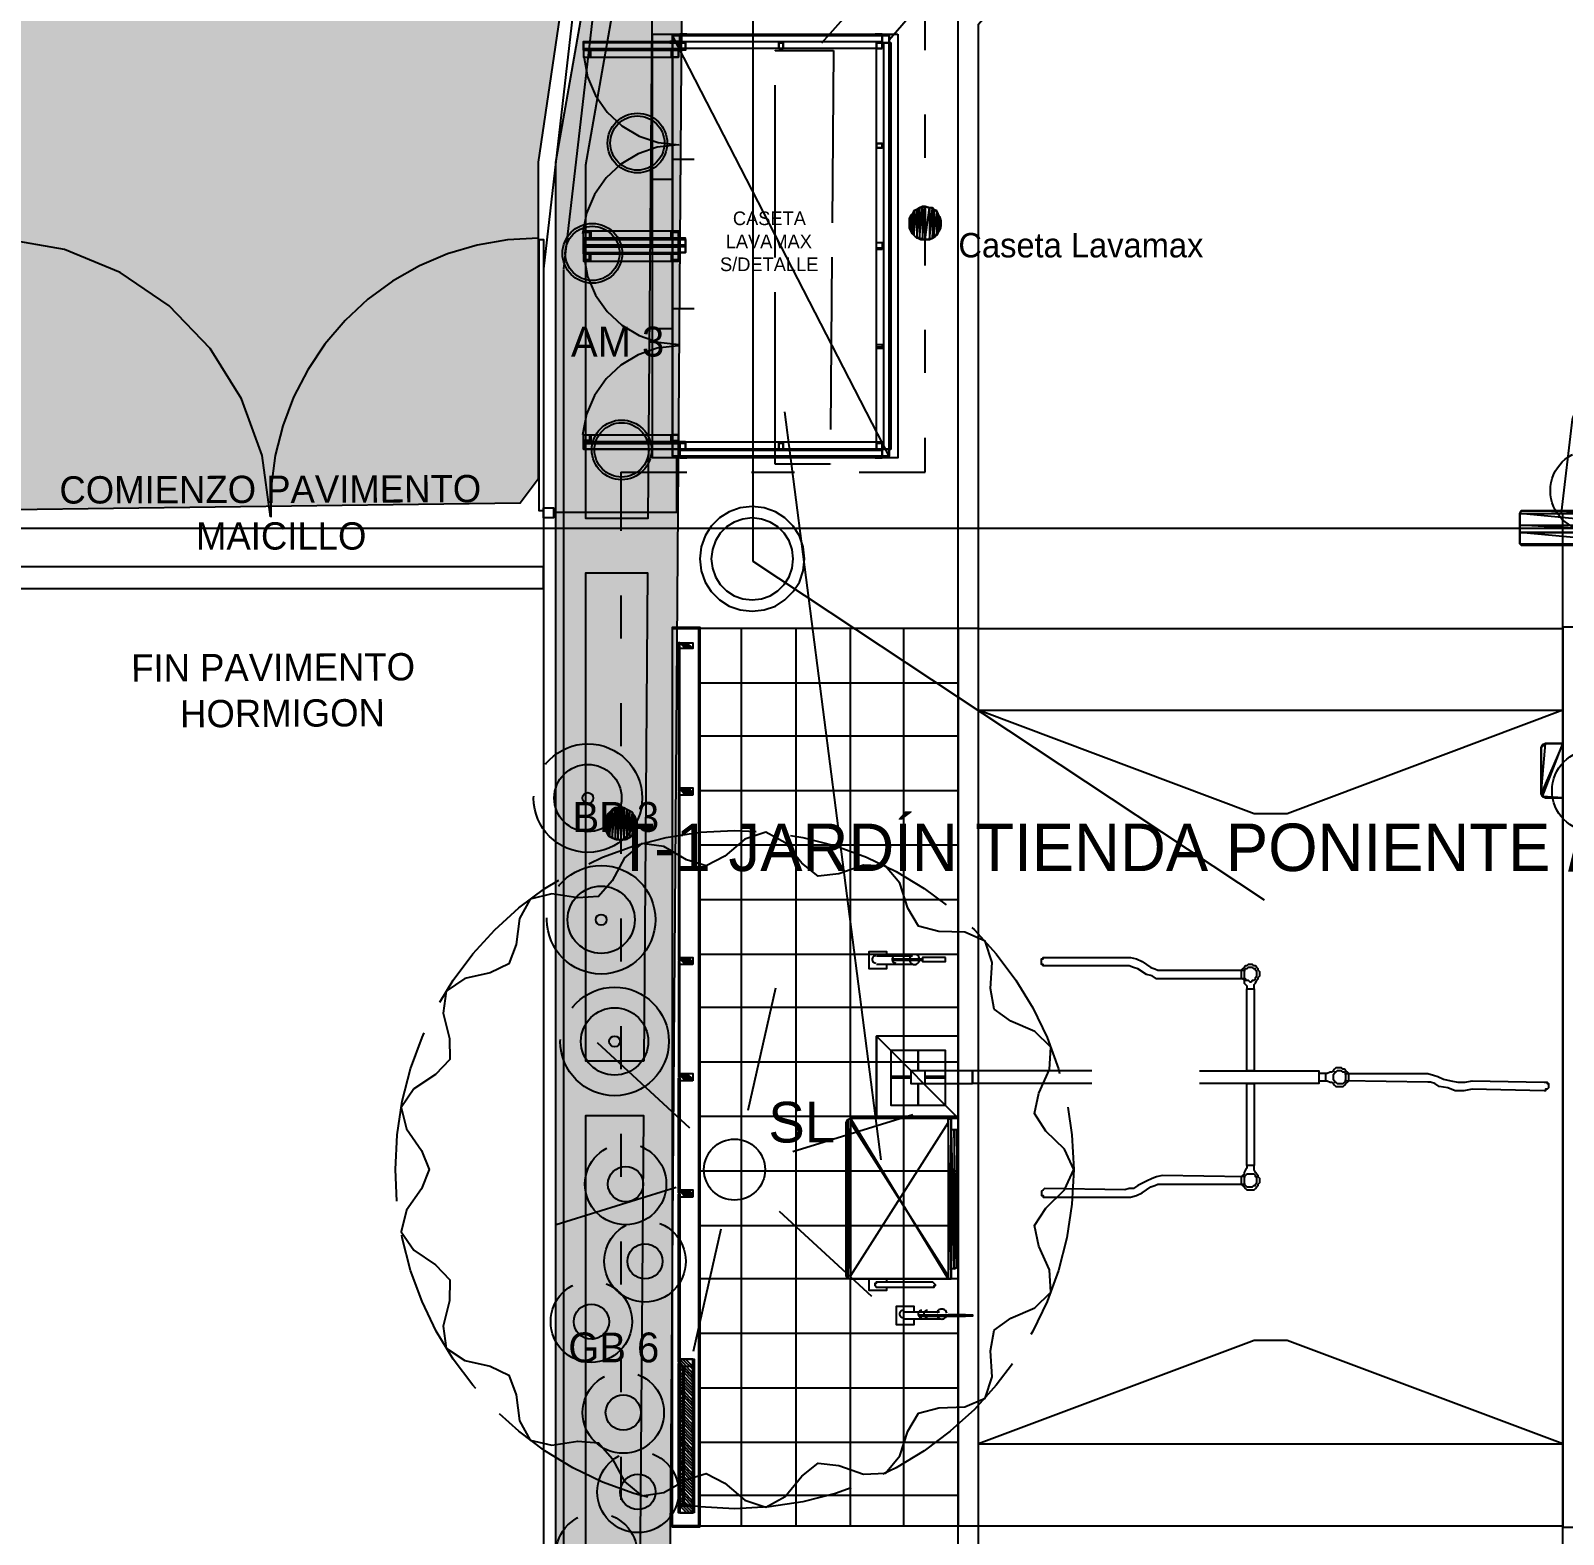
# Model space of a CAD drawing. Header units: metres. Extents: x 1 to 213, y 1 to 147.
# Drawn here: x 55.26 to 66.56, y 90.91 to 102 of the extents above; entities that cross this region are included whole.
import ezdxf
from ezdxf.enums import TextEntityAlignment as Align

# ---------------------------------------------------------------- set-up
doc = ezdxf.new("R2010")
doc.units = ezdxf.units.M
doc.linetypes.add('DASHED', pattern=[1.524, 1.27, -0.254])
for name, color, linetype in [('00-BASE-ARQUITECTURA', 8, 'Continuous'), ('00-BASE-MAICILLO-EXISTENTE', 33, 'Continuous'), ('00-BASE-TEXTO', 8, 'Continuous'), ('PJ-ARBOLES', 94, 'Continuous'), ('PJ-ARBUSTOS', 82, 'Continuous'), ('PJ-COPA-ADULTA', 8, 'DASHED'), ('PJ-CUBRESUELOS', 150, 'Continuous'), ('PJ-ETIQUETAS', 7, 'Continuous'), ('PJ-GRAVILLA', 42, 'Continuous'), ('PJ-HERBACEAS', 212, 'Continuous'), ('PJ-LIMITE-JARDIN', 7, 'Continuous'), ('PJ-MASAS', 92, 'Continuous'), ('PJ-MASAS-RELLENO', 92, 'Continuous'), ('PJ-PROTEGIDO', 30, 'DASHED'), ('PJ-RIEGO-SECTORES', 5, 'Continuous'), ('PJ-ZONAS-TIPOLOGIA', 30, 'Continuous')]:
    doc.layers.add(name, color=color, linetype=linetype)

# ---------------------------------------------------------------- blocks, each defined once
blk = doc.blocks.new('PJ_SL')
for p, q in [((0.1, 0.439), (0.305, 1.341)), ((-0.33, 0.306), (-1.009, 0.934)), ((0.43, 0.133), (1.314, 0.406)), ((-0.43, -0.133), (-1.314, -0.406)), ((0.33, -0.306), (1.009, -0.934)), ((-0.1, -0.439), (-0.305, -1.341))]:
    blk.add_line(p, q)
blk.add_lwpolyline([(2.5, 0), (2.433, 0.15), (2.295, 0.284), (2.212, 0.413), (2.243, 0.564), (2.323, 0.739), (2.331, 0.903), (2.214, 1.019), (2.037, 1.094), (1.913, 1.184), (1.887, 1.336), (1.899, 1.528), (1.848, 1.684), (1.697, 1.75), (1.505, 1.756), (1.356, 1.796), (1.277, 1.928), (1.219, 2.111), (1.114, 2.238), (0.95, 2.245), (0.769, 2.181), (0.616, 2.164), (0.495, 2.259), (0.374, 2.409), (0.231, 2.489), (0.075, 2.436), (-0.071, 2.311), (-0.208, 2.24), (-0.355, 2.285), (-0.521, 2.381), (-0.684, 2.405), (-0.81, 2.299), (-0.901, 2.13), (-1.003, 2.014), (-1.156, 2.003), (-1.346, 2.032), (-1.507, 1.995), (-1.586, 1.851), (-1.61, 1.66), (-1.663, 1.516), (-1.802, 1.45), (-1.989, 1.408), (-2.126, 1.316), (-2.147, 1.153), (-2.101, 0.967), (-2.098, 0.813), (-2.204, 0.701), (-2.364, 0.595), (-2.457, 0.459), (-2.419, 0.3), (-2.308, 0.142), (-2.25, 0), (-2.308, -0.142), (-2.419, -0.3), (-2.457, -0.459), (-2.364, -0.595), (-2.204, -0.701), (-2.098, -0.813), (-2.101, -0.967), (-2.147, -1.153), (-2.126, -1.316), (-1.989, -1.408), (-1.802, -1.45), (-1.663, -1.516), (-1.61, -1.66), (-1.586, -1.851), (-1.507, -1.995), (-1.346, -2.032), (-1.156, -2.003), (-1.003, -2.014), (-0.901, -2.13), (-0.81, -2.299), (-0.684, -2.405), (-0.521, -2.381), (-0.355, -2.285), (-0.208, -2.24), (-0.071, -2.311), (0.075, -2.436), (0.231, -2.489), (0.374, -2.409), (0.495, -2.259), (0.616, -2.164), (0.769, -2.181), (0.95, -2.245), (1.114, -2.238), (1.219, -2.111), (1.277, -1.928), (1.356, -1.796), (1.505, -1.756), (1.697, -1.75), (1.848, -1.684), (1.899, -1.528), (1.887, -1.336), (1.913, -1.184), (2.037, -1.094), (2.214, -1.019), (2.331, -0.903), (2.323, -0.739), (2.243, -0.564), (2.212, -0.413), (2.295, -0.284), (2.433, -0.15), (2.5, 0)], close=True)
blk.add_circle((0, 0), 0.225)
at = {"flags": 1}
for tag, p, height in [('CODIGO', (0.15, 0.15), 0.2), ('ESPECIE', (0.15, -0.1), 0.15), ('ZONA', (0.15, -0.3), 0.15)]:
    blk.add_attdef(tag, p, '', height=height, dxfattribs=at)
blk = doc.blocks.new('PJ_GB')
blk.add_circle((0, 0), 0.13)
at = {"flags": 1}
for tag, p, height in [('CODIGO', (0.15, 0.15), 0.2), ('ESPECIE', (0.15, -0.1), 0.15), ('ZONA', (0.15, -0.3), 0.15)]:
    blk.add_attdef(tag, p, '', height=height, dxfattribs=at)
blk = doc.blocks.new('PJ_BP')
for radius in [0.248, 0.04]:
    blk.add_circle((0, 0), radius)
at = {"flags": 1}
for tag, p, height in [('CODIGO', (0.15, 0.15), 0.2), ('ESPECIE', (0.15, -0.1), 0.15), ('ZONA', (0.15, -0.3), 0.15)]:
    blk.add_attdef(tag, p, '', height=height, dxfattribs=at)
blk = doc.blocks.new('PJ_AM')
blk.add_circle((0, 0), 0.22)
at = {"flags": 1}
for tag, p, height in [('CODIGO', (0.15, 0.15), 0.2), ('ESPECIE', (0.15, -0.1), 0.15), ('ZONA', (0.15, -0.3), 0.15)]:
    blk.add_attdef(tag, p, '', height=height, dxfattribs=at)

msp = doc.modelspace()

# ---------------------------------------------------------------- hatches: boundary and pattern name
at = {"layer": '00-BASE-MAICILLO-EXISTENTE'}
h = msp.add_hatch(dxfattribs=at)
h.set_pattern_fill('AR-SAND', scale=0.02)
h.paths.add_polyline_path([(52.211, 142.478), (53.049, 142.346), (60.193, 142.434), (60.59, 142.302), (66.719, 142.39), (76.156, 142.258), (76.2, 140.273), (75.935, 139.876), (74.216, 138.862), (73.466, 139.7), (73.157, 139.788), (72.628, 139.7), (71.217, 138.862), (70.776, 139.524), (70.247, 139.832), (69.718, 139.7), (68.351, 138.862), (67.91, 139.524), (67.381, 139.832), (66.763, 139.656), (65.484, 138.862), (65.264, 138.95), (64.691, 139.788), (64.161, 139.788), (63.765, 139.568), (62.618, 138.862), (62.265, 138.421), (62.309, 134.893), (62.706, 134.32), (80.301, 134.32), (82.109, 134.188), (82.506, 134.32), (82.77, 134.673), (82.462, 135.511), (82.594, 135.687), (85.152, 135.643), (86.034, 133.438), (86.519, 132.733), (87.577, 130.175), (98.469, 106.627), (96.705, 105.789), (96.308, 105.745), (95.956, 105.436), (93.31, 104.202), (92.913, 104.554), (92.781, 105.04), (91.943, 106.274), (90.708, 107.641), (89.032, 108.92), (87.489, 109.67), (87.709, 109.714), (87.974, 110.067), (87.974, 110.419), (87.621, 110.816), (87.092, 110.816), (86.827, 110.596), (86.739, 110.155), (86.96, 109.758), (86.651, 109.934), (84.578, 110.287), (71.746, 110.199), (69.894, 110.375), (67.292, 110.155), (64.823, 109.405), (63.279, 108.523), (60.81, 106.054), (59.708, 103.981), (59.223, 102.526), (59.002, 101.027), (59.002, 98.69), (58.87, 98.513), (52.123, 98.425), (51.991, 98.778), (51.991, 112.624), (52.123, 122.37), (52.079, 142.213), (52.211, 142.478)])
at = {"layer": 'PJ-GRAVILLA'}
h = msp.add_hatch(dxfattribs=at)
h.set_pattern_fill('GRAVEL', scale=0.03)
h.paths.add_polyline_path([(68.439, 110.155), (75.318, 110.155), (75.362, 107.906), (75.186, 107.818), (65.176, 107.862), (64.735, 107.685), (64.426, 107.774), (63.544, 107.156), (63.059, 106.583), (62.75, 106.848), (62.353, 106.848), (61.736, 106.23), (60.722, 104.951), (60.766, 104.599), (61.075, 104.246), (60.413, 103.364), (59.972, 102.526), (60.06, 102.085), (59.972, 90.576), (60.413, 89.165), (59.575, 89.076), (59.355, 89.253), (59.267, 89.87), (59.134, 90.046), (59.134, 101.027), (59.443, 102.791), (60.016, 104.422), (61.251, 106.407), (63.103, 108.215), (64.999, 109.317), (65.925, 109.582), (66.146, 109.758), (68.439, 110.155)])
at = {"layer": 'PJ-MASAS-RELLENO'}
for points in [[(59.84, 102.064), (59.812, 98.4), (59.354, 98.4), (59.354, 101.008), (59.577, 102.283), (59.808, 102.227), (59.84, 102.064)], [(59.781, 94.4), (59.354, 94.4), (59.354, 98), (59.809, 98), (59.781, 94.4)], [(59.752, 90.577), (59.753, 90.555), (59.757, 90.532), (59.762, 90.51), (59.797, 90.4), (59.354, 90.4), (59.354, 94), (59.778, 94), (59.752, 90.577)]]:
    msp.add_hatch(color=7, dxfattribs=at).paths.add_polyline_path(points)

# ---------------------------------------------------------------- linework, layer by layer
at = {"layer": '00-BASE-ARQUITECTURA'}
for points in [[(69.037, 110.236), (66.745, 109.972), (64.641, 109.22), (62.785, 108.04), (61.237, 106.492), (60.057, 104.636), (59.305, 102.532), (59.041, 100.24)], [(69.037, 110.088), (66.779, 109.828), (64.706, 109.087), (62.878, 107.924), (61.352, 106.399), (60.19, 104.571), (59.449, 102.498), (59.189, 100.24)], [(61.591, 101.928), (65.042, 105.929), (65.042, 107.823), (69.836, 107.823), (81.837, 107.823), (89.775, 107.823), (92.876, 103.992)], [(62.099, 92.064), (62.099, 102.097), (64.682, 105.092), (90.389, 105.092), (92.389, 103.812), (94.051, 100.277)], [(62.248, 92.064), (62.248, 102.044), (64.756, 104.934), (90.336, 104.934), (92.273, 103.706), (93.913, 100.214)], [(60.586, 102.849), (60.586, 98.086), (64.354, 95.589)], [(61.094, 101.907), (61.517, 102.383), (61.486, 102.256)], [(61.094, 101.907), (61.517, 102.383), (61.486, 102.256)], [(61.856, 101.854), (61.856, 102.108)], [(59.337, 101.854), (59.337, 101.917), (59.401, 101.917), (59.401, 101.907), (59.337, 101.907), (59.337, 101.854)], [(59.337, 101.917), (60.036, 101.917)], [(60.036, 101.854), (60.036, 101.917), (59.972, 101.917), (59.972, 101.907), (60.036, 101.907), (60.036, 101.854)], [(59.993, 101.96), (61.591, 101.96)], [(59.993, 98.859), (61.591, 98.859), (59.993, 101.96), (59.993, 98.859)], [(61.591, 98.859), (59.993, 101.96), (61.591, 101.96), (61.591, 98.859)], [(60.046, 101.97), (61.539, 101.97)], [(61.539, 101.96), (60.046, 101.96)], [(60.046, 101.917), (61.539, 101.917)], [(60.046, 101.917), (61.539, 101.917)], [(60.036, 101.907), (59.337, 101.907)], [(59.337, 101.865), (60.036, 101.865)], [(59.337, 101.854), (60.036, 101.854)], [(59.339, 101.808), (59.367, 101.656), (59.425, 101.518), (59.511, 101.397), (59.619, 101.296), (59.746, 101.22), (59.888, 101.172), (60.042, 101.155)], [(60.036, 101.843), (60.036, 101.801), (60.036, 101.854)], [(60.036, 101.843), (60.036, 101.801), (60.036, 101.854)], [(60.046, 101.865), (60.089, 101.865), (60.089, 101.854), (60.046, 101.854)], [(60.046, 101.865), (60.089, 101.865), (60.089, 101.854), (60.046, 101.854)], [(60.089, 98.965), (61.496, 98.965), (61.496, 101.865), (60.089, 101.865)], [(61.549, 101.907), (61.549, 98.912)], [(61.549, 101.907), (61.549, 98.912)], [(61.602, 98.912), (61.602, 101.907)], [(61.602, 101.907), (61.602, 98.912)], [(61.856, 101.06), (61.856, 101.378)], [(69.545, 101.441), (68.857, 101.362), (68.225, 101.136), (67.668, 100.782), (67.204, 100.317), (66.849, 99.76), (66.624, 99.129), (66.544, 98.441)], [(60.035, 101.155), (59.881, 101.137), (59.739, 101.089), (59.612, 101.012), (59.503, 100.911), (59.417, 100.79), (59.358, 100.651), (59.329, 100.499)], [(59.845, 100.901), (59.993, 100.901), (59.993, 101.05), (60.152, 101.05)], [(61.856, 100.7), (61.835, 100.69), (61.814, 100.69), (61.793, 100.679), (61.771, 100.669), (61.761, 100.647), (61.75, 100.626), (61.74, 100.605), (61.74, 100.584), (61.74, 100.563), (61.74, 100.542), (61.75, 100.52), (61.761, 100.499), (61.782, 100.478), (61.803, 100.468), (61.824, 100.457), (61.845, 100.457), (61.867, 100.457), (61.888, 100.457), (61.909, 100.468), (61.93, 100.478), (61.941, 100.499), (61.962, 100.52), (61.972, 100.542), (61.972, 100.563), (61.972, 100.584), (61.972, 100.605), (61.962, 100.626), (61.951, 100.647), (61.941, 100.669), (61.92, 100.679), (61.898, 100.69), (61.877, 100.69), (61.856, 100.7)], [(61.761, 100.647), (61.761, 100.499), (61.771, 100.669), (61.761, 100.647)], [(61.761, 100.499), (61.771, 100.669), (61.771, 100.489), (61.761, 100.499)], [(61.771, 100.669), (61.771, 100.489), (61.793, 100.679), (61.771, 100.669)], [(61.771, 100.489), (61.793, 100.679), (61.793, 100.468), (61.771, 100.489)], [(61.793, 100.679), (61.793, 100.468), (61.814, 100.69), (61.793, 100.679)], [(61.793, 100.468), (61.814, 100.69), (61.814, 100.468), (61.793, 100.468)], [(61.814, 100.69), (61.814, 100.468), (61.835, 100.7), (61.814, 100.69)], [(61.814, 100.468), (61.835, 100.7), (61.835, 100.457), (61.814, 100.468)], [(61.835, 100.7), (61.835, 100.457), (61.856, 100.7), (61.835, 100.7)], [(61.835, 100.457), (61.856, 100.7), (61.856, 100.457), (61.835, 100.457)], [(61.856, 100.7), (61.856, 100.457), (61.888, 100.69), (61.856, 100.7)], [(61.856, 100.457), (61.888, 100.69), (61.888, 100.457), (61.856, 100.457)], [(61.888, 100.69), (61.888, 100.457), (61.909, 100.69), (61.888, 100.69)], [(61.888, 100.457), (61.909, 100.69), (61.909, 100.468), (61.888, 100.457)], [(61.909, 100.69), (61.909, 100.468), (61.92, 100.679), (61.909, 100.69)], [(61.909, 100.468), (61.92, 100.679), (61.92, 100.478), (61.909, 100.468)], [(61.92, 100.679), (61.92, 100.478), (61.941, 100.658), (61.92, 100.679)], [(61.74, 100.616), (61.74, 100.542), (61.75, 100.637), (61.74, 100.616)], [(61.74, 100.542), (61.75, 100.637), (61.75, 100.52), (61.74, 100.542)], [(61.74, 100.584), (61.74, 100.563), (61.74, 100.616), (61.74, 100.584)], [(61.74, 100.563), (61.74, 100.616), (61.74, 100.542), (61.74, 100.563)], [(61.75, 100.637), (61.75, 100.52), (61.761, 100.647), (61.75, 100.637)], [(61.75, 100.52), (61.761, 100.647), (61.761, 100.499), (61.75, 100.52)], [(61.856, 100.266), (61.856, 100.584)], [(61.92, 100.478), (61.941, 100.658), (61.941, 100.489), (61.92, 100.478)], [(61.941, 100.658), (61.941, 100.489), (61.951, 100.637), (61.941, 100.658)], [(61.941, 100.489), (61.951, 100.637), (61.951, 100.51), (61.941, 100.489)], [(61.951, 100.637), (61.951, 100.51), (61.962, 100.626), (61.951, 100.637)], [(61.951, 100.51), (61.962, 100.626), (61.962, 100.531), (61.951, 100.51)], [(61.962, 100.531), (61.962, 100.626), (61.972, 100.595), (61.962, 100.531)], [(61.962, 100.531), (61.972, 100.552), (61.972, 100.595), (61.962, 100.531)], [(61.972, 100.552), (61.972, 100.595), (61.972, 100.573), (61.972, 100.552)], [(57.029, 98.412), (56.968, 98.865), (56.817, 99.282), (56.585, 99.653), (56.283, 99.967), (55.922, 100.214), (55.512, 100.383), (55.062, 100.463)], [(59.005, 100.468), (58.776, 100.454), (58.552, 100.415), (58.335, 100.351), (58.127, 100.262), (57.93, 100.15), (57.747, 100.016), (57.579, 99.86), (57.43, 99.685), (57.304, 99.496), (57.2, 99.295), (57.12, 99.084), (57.065, 98.864), (57.035, 98.639), (57.032, 98.409)], [(59.337, 100.468), (60.036, 100.468)], [(59.337, 100.457), (60.036, 100.457)], [(60.036, 100.478), (60.036, 100.52), (60.036, 100.468)], [(60.036, 100.478), (60.036, 100.52), (60.036, 100.468)], [(60.046, 100.457), (60.089, 100.457), (60.089, 100.468), (60.046, 100.468)], [(60.046, 100.457), (60.089, 100.457), (60.089, 100.468), (60.046, 100.468)], [(59.337, 100.415), (60.036, 100.415)], [(60.036, 100.415), (59.337, 100.415)], [(60.036, 100.404), (59.337, 100.404)], [(59.337, 100.404), (60.036, 100.404)], [(59.337, 100.362), (60.036, 100.362)], [(59.337, 100.351), (60.036, 100.351)], [(59.339, 100.337), (59.367, 100.185), (59.425, 100.047), (59.511, 99.926), (59.619, 99.825), (59.746, 99.749), (59.888, 99.701), (60.042, 99.684)], [(60.036, 100.351), (60.036, 100.298), (60.036, 100.351)], [(60.036, 100.351), (60.036, 100.298), (60.036, 100.351)], [(60.046, 100.362), (60.089, 100.362), (60.046, 100.362)], [(60.046, 100.362), (60.089, 100.362), (60.046, 100.362)], [(59.041, 100.235), (59.041, 91.8)], [(59.189, 100.235), (59.189, 91.8)], [(59.845, 99.801), (59.993, 99.801), (59.993, 99.949), (60.152, 99.949)], [(61.856, 99.473), (61.856, 99.79)], [(60.035, 99.674), (59.881, 99.656), (59.739, 99.607), (59.612, 99.53), (59.503, 99.43), (59.417, 99.308), (59.358, 99.17), (59.329, 99.017)], [(60.819, 99.187), (61.528, 93.673)], [(60.819, 99.187), (61.528, 93.673)], [(60.036, 98.975), (60.036, 99.018), (60.036, 98.965)], [(60.036, 98.975), (60.036, 99.018), (60.036, 98.965)], [(61.856, 98.742), (61.856, 98.996)], [(59.115, 98.446), (60.025, 98.446), (60.025, 98.859)], [(59.337, 98.965), (60.036, 98.965)], [(59.337, 98.954), (60.036, 98.954)], [(60.036, 98.912), (59.337, 98.912)], [(59.337, 98.912), (60.036, 98.912)], [(60.046, 98.965), (60.089, 98.965), (60.046, 98.965)], [(60.046, 98.965), (60.089, 98.965), (60.046, 98.965)], [(61.539, 98.912), (60.046, 98.912)], [(61.539, 98.901), (60.046, 98.901)], [(60.046, 98.859), (61.539, 98.859)], [(61.539, 98.848), (60.046, 98.848)], [(59.612, 98.742), (59.612, 98.309)], [(59.612, 98.742), (60.099, 98.742)], [(60.575, 98.742), (60.893, 98.742)], [(61.369, 98.742), (61.856, 98.742)], [(60.967, 98.102), (60.957, 98.191), (60.928, 98.272), (60.882, 98.344), (60.822, 98.404), (60.751, 98.449), (60.669, 98.478), (60.581, 98.488), (60.492, 98.478), (60.411, 98.449), (60.339, 98.404), (60.279, 98.344), (60.234, 98.272), (60.205, 98.191), (60.194, 98.102), (60.205, 98.014), (60.234, 97.932), (60.279, 97.861), (60.339, 97.801), (60.411, 97.755), (60.492, 97.726), (60.581, 97.716), (60.669, 97.726), (60.751, 97.755), (60.822, 97.801), (60.882, 97.861), (60.928, 97.932), (60.957, 98.014), (60.967, 98.102)], [(66.238, 98.436), (67.137, 98.436), (66.248, 98.457), (66.238, 98.436)], [(66.894, 98.203), (66.248, 98.203), (66.238, 98.213), (66.238, 98.436), (66.248, 98.457), (66.904, 98.457)], [(66.238, 98.351), (67.137, 98.351), (66.238, 98.436), (66.238, 98.351)], [(67.137, 98.351), (66.238, 98.436), (67.137, 98.436), (67.137, 98.351)], [(66.904, 98.457), (66.248, 98.457), (66.904, 98.457)], [(67.137, 98.436), (66.248, 98.457), (67.137, 98.457), (67.137, 98.436)], [(66.555, 89.08), (66.555, 98.436)], [(88.547, 53.647), (88.547, 51.668), (74.387, 51.668), (72.842, 46.725), (52.151, 46.725), (52.151, 98.33), (67.783, 98.33)], [(60.882, 98.102), (60.874, 98.171), (60.852, 98.235), (60.816, 98.291), (60.769, 98.338), (60.713, 98.373), (60.65, 98.396), (60.581, 98.404), (60.512, 98.396), (60.448, 98.373), (60.392, 98.338), (60.345, 98.291), (60.31, 98.235), (60.287, 98.171), (60.279, 98.102), (60.287, 98.033), (60.31, 97.97), (60.345, 97.914), (60.392, 97.867), (60.448, 97.831), (60.512, 97.808), (60.581, 97.801), (60.65, 97.808), (60.713, 97.831), (60.769, 97.867), (60.816, 97.914), (60.852, 97.97), (60.874, 98.033), (60.882, 98.102)], [(66.238, 98.298), (67.222, 98.298), (66.238, 98.351), (66.238, 98.298)], [(67.222, 98.298), (66.238, 98.351), (67.222, 98.351), (67.222, 98.298)], [(66.238, 98.213), (67.137, 98.213), (66.238, 98.298), (66.238, 98.213)], [(67.137, 98.213), (66.238, 98.298), (67.137, 98.298), (67.137, 98.213)], [(66.238, 98.298), (67.137, 98.298), (66.238, 98.298)], [(67.137, 98.298), (66.238, 98.298), (67.137, 98.298)], [(66.248, 98.203), (67.137, 98.203), (66.238, 98.213), (66.248, 98.203)], [(67.137, 98.203), (66.238, 98.213), (67.137, 98.213), (67.137, 98.203)], [(66.248, 98.203), (66.248, 98.203), (67.137, 98.203), (66.248, 98.203), (67.137, 98.203), (66.894, 98.203), (66.248, 98.203)], [(59.612, 97.832), (59.612, 97.515)], [(60.501, 90.974), (60.501, 97.589)], [(60.904, 90.974), (60.904, 97.589)], [(61.306, 90.974), (61.306, 97.589)], [(61.697, 90.974), (61.697, 97.589)], [(62.099, 97.589), (62.047, 97.589)], [(62.099, 97.589), (62.099, 90.974)], [(62.099, 90.974), (62.099, 97.589)], [(62.248, 97.589), (66.555, 97.589)], [(60.089, 97.441), (60.046, 97.483), (60.099, 97.441)], [(60.057, 97.483), (60.11, 97.441), (60.067, 97.483)], [(60.12, 97.441), (60.078, 97.483), (60.131, 97.441)], [(60.089, 97.483), (60.142, 97.441), (60.099, 97.483)], [(62.099, 97.187), (60.194, 97.187)], [(59.612, 97.039), (59.612, 96.721)], [(62.099, 96.795), (60.194, 96.795)], [(66.407, 96.351), (66.555, 96.742), (66.396, 96.372), (66.407, 96.351)], [(66.555, 96.742), (66.396, 96.372), (66.428, 96.742), (66.555, 96.742)], [(66.396, 96.372), (66.428, 96.742), (66.396, 96.71), (66.396, 96.372)], [(66.555, 96.34), (66.428, 96.34), (66.407, 96.351), (66.396, 96.372), (66.396, 96.71), (66.407, 96.732), (66.428, 96.742), (66.555, 96.742), (66.555, 96.34)], [(66.555, 96.34), (66.555, 96.742), (66.428, 96.742), (66.407, 96.732), (66.396, 96.71), (66.396, 96.372), (66.407, 96.351), (66.428, 96.34), (66.555, 96.34)], [(66.555, 96.34), (66.407, 96.351), (66.555, 96.742), (66.555, 96.34)], [(60.046, 96.414), (60.099, 96.361), (60.057, 96.414), (60.11, 96.361)], [(60.046, 96.404), (60.089, 96.361)], [(60.067, 96.414), (60.12, 96.361)], [(60.078, 96.414), (60.131, 96.361)], [(60.089, 96.414), (60.142, 96.361)], [(60.099, 96.414), (60.142, 96.372), (60.11, 96.414)], [(62.099, 96.393), (60.194, 96.393)], [(59.612, 96.266), (59.591, 96.266), (59.57, 96.255), (59.549, 96.245), (59.528, 96.234), (59.517, 96.213), (59.496, 96.202), (59.496, 96.171), (59.485, 96.15), (59.496, 96.128), (59.496, 96.107), (59.507, 96.086), (59.517, 96.065), (59.538, 96.054), (59.559, 96.044), (59.581, 96.033), (59.602, 96.033), (59.623, 96.033), (59.644, 96.033), (59.665, 96.044), (59.686, 96.054), (59.697, 96.065), (59.718, 96.086), (59.729, 96.107), (59.729, 96.128), (59.729, 96.15), (59.729, 96.171), (59.718, 96.202), (59.708, 96.213), (59.697, 96.234), (59.676, 96.245), (59.655, 96.255), (59.634, 96.266), (59.612, 96.266)], [(59.549, 96.255), (59.549, 96.044), (59.57, 96.266), (59.549, 96.255)], [(59.549, 96.044), (59.57, 96.266), (59.57, 96.033), (59.549, 96.044)], [(59.57, 96.266), (59.57, 96.033), (59.591, 96.266), (59.57, 96.266)], [(59.57, 96.033), (59.591, 96.266), (59.591, 96.033), (59.57, 96.033)], [(59.591, 96.266), (59.591, 96.033), (59.612, 96.266), (59.591, 96.266)], [(59.591, 96.033), (59.612, 96.266), (59.612, 96.023), (59.591, 96.033)], [(59.612, 96.266), (59.612, 96.023), (59.634, 96.266), (59.612, 96.266)], [(59.612, 96.023), (59.634, 96.266), (59.634, 96.033), (59.612, 96.023)], [(59.634, 96.266), (59.634, 96.033), (59.655, 96.255), (59.634, 96.266)], [(66.428, 96.34), (66.555, 96.34), (66.407, 96.351)], [(59.485, 96.16), (59.485, 96.139), (59.496, 96.181), (59.485, 96.16)], [(59.485, 96.139), (59.496, 96.181), (59.496, 96.118), (59.485, 96.139)], [(59.496, 96.181), (59.496, 96.118), (59.507, 96.202), (59.496, 96.181)], [(59.496, 96.118), (59.507, 96.202), (59.507, 96.097), (59.496, 96.118)], [(59.507, 96.202), (59.507, 96.097), (59.517, 96.224), (59.507, 96.202)], [(59.507, 96.097), (59.517, 96.224), (59.517, 96.075), (59.507, 96.097)], [(59.517, 96.224), (59.517, 96.075), (59.528, 96.234), (59.517, 96.224)], [(59.517, 96.075), (59.528, 96.234), (59.528, 96.054), (59.517, 96.075)], [(59.528, 96.234), (59.528, 96.054), (59.549, 96.255), (59.528, 96.234)], [(59.528, 96.054), (59.549, 96.255), (59.549, 96.044), (59.528, 96.054)], [(59.612, 96.245), (59.612, 95.927)], [(59.634, 96.033), (59.655, 96.255), (59.655, 96.033), (59.634, 96.033)], [(59.655, 96.255), (59.655, 96.033), (59.676, 96.245), (59.655, 96.255)], [(59.655, 96.033), (59.676, 96.245), (59.676, 96.054), (59.655, 96.033)], [(59.676, 96.245), (59.676, 96.054), (59.697, 96.234), (59.676, 96.245)], [(59.676, 96.054), (59.697, 96.234), (59.697, 96.065), (59.676, 96.054)], [(59.697, 96.234), (59.697, 96.065), (59.708, 96.213), (59.697, 96.234)], [(59.697, 96.065), (59.708, 96.213), (59.708, 96.086), (59.697, 96.065)], [(59.708, 96.213), (59.708, 96.086), (59.718, 96.192), (59.708, 96.213)], [(59.708, 96.086), (59.718, 96.192), (59.718, 96.107), (59.708, 96.086)], [(59.718, 96.107), (59.718, 96.192), (59.729, 96.171), (59.718, 96.107)], [(59.718, 96.107), (59.729, 96.128), (59.729, 96.171), (59.718, 96.107)], [(59.729, 96.128), (59.729, 96.171), (59.729, 96.15), (59.729, 96.128)], [(62.099, 95.991), (60.194, 95.991)], [(62.099, 95.589), (60.194, 95.589)], [(59.612, 95.451), (59.612, 95.134)], [(60.046, 95.165), (60.099, 95.112)], [(60.046, 95.155), (60.089, 95.112)], [(60.057, 95.165), (60.11, 95.112)], [(60.067, 95.165), (60.12, 95.112), (60.078, 95.165)], [(60.131, 95.112), (60.089, 95.165), (60.142, 95.112)], [(60.099, 95.165), (60.142, 95.123), (60.11, 95.165)], [(62.099, 95.186), (60.194, 95.186)], [(61.57, 95.112), (61.57, 95.081), (61.443, 95.081), (61.443, 95.208), (61.57, 95.208), (61.57, 95.176)], [(61.491, 95.176), (61.485, 95.175), (61.479, 95.173), (61.474, 95.17), (61.47, 95.166), (61.467, 95.161), (61.465, 95.155), (61.464, 95.149), (61.465, 95.143), (61.467, 95.138), (61.47, 95.133), (61.474, 95.129), (61.479, 95.126), (61.485, 95.124), (61.491, 95.123)], [(61.496, 95.176), (61.761, 95.176)], [(61.639, 95.176), (61.633, 95.175), (61.627, 95.173), (61.623, 95.17), (61.618, 95.166), (61.615, 95.161), (61.613, 95.155), (61.613, 95.149), (61.613, 95.143), (61.615, 95.138), (61.618, 95.133), (61.623, 95.129), (61.627, 95.126), (61.633, 95.124), (61.639, 95.123)], [(61.613, 95.155), (61.835, 95.155)], [(61.613, 95.144), (61.835, 95.144)], [(61.813, 95.155), (61.811, 95.162), (61.808, 95.169), (61.804, 95.175), (61.798, 95.18), (61.792, 95.183), (61.784, 95.186), (61.777, 95.186), (61.769, 95.186), (61.762, 95.183), (61.755, 95.18), (61.75, 95.175), (61.745, 95.169), (61.742, 95.162), (61.74, 95.155)], [(61.74, 95.144), (61.742, 95.137), (61.745, 95.13), (61.75, 95.124), (61.755, 95.119), (61.762, 95.115), (61.769, 95.113), (61.777, 95.112), (61.784, 95.113), (61.792, 95.115), (61.798, 95.119), (61.804, 95.124), (61.808, 95.13), (61.811, 95.137), (61.813, 95.144)], [(64.216, 95.007), (63.602, 95.007), (63.56, 95.007), (63.528, 95.028), (63.486, 95.038), (63.422, 95.081), (63.391, 95.091), (63.359, 95.102), (63.327, 95.102), (62.734, 95.102), (62.724, 95.102), (62.724, 95.112), (62.713, 95.112), (62.713, 95.123), (62.713, 95.134), (62.713, 95.144), (62.713, 95.155), (62.724, 95.155), (62.724, 95.165), (62.734, 95.165), (63.327, 95.165), (63.369, 95.165), (63.412, 95.155), (63.454, 95.134), (63.518, 95.091), (63.549, 95.081), (63.571, 95.07), (63.602, 95.07), (64.216, 95.07)], [(61.761, 95.112), (61.496, 95.112)], [(64.28, 94.932), (64.28, 94.932), (64.28, 94.954), (64.28, 94.964), (64.29, 94.975), (64.301, 94.996), (64.311, 95.007), (64.311, 95.017), (64.322, 95.028), (64.322, 95.038), (64.322, 95.059), (64.311, 95.07), (64.311, 95.081), (64.301, 95.091), (64.29, 95.102), (64.28, 95.102), (64.269, 95.112), (64.248, 95.112), (64.237, 95.112), (64.227, 95.102), (64.216, 95.102), (64.206, 95.091), (64.195, 95.081), (64.184, 95.07), (64.184, 95.059), (64.184, 95.038), (64.184, 95.028), (64.184, 95.017), (64.195, 95.007), (64.206, 94.996), (64.206, 94.975), (64.216, 94.964), (64.227, 94.954), (64.227, 94.932)], [(64.248, 95.091), (64.237, 95.091), (64.227, 95.081), (64.216, 95.081), (64.206, 95.07), (64.206, 95.059), (64.206, 95.049), (64.206, 95.038), (64.206, 95.028), (64.206, 95.017), (64.216, 95.007), (64.216, 94.996), (64.227, 94.996), (64.237, 94.996), (64.248, 94.985), (64.258, 94.985), (64.269, 94.996), (64.28, 94.996), (64.29, 95.007), (64.29, 95.017), (64.301, 95.028), (64.301, 95.038), (64.301, 95.049), (64.301, 95.059), (64.29, 95.07), (64.29, 95.081), (64.28, 95.081), (64.269, 95.091), (64.258, 95.091), (64.248, 95.091)], [(62.099, 94.795), (60.194, 94.795)], [(59.612, 94.657), (59.612, 94.34)], [(62.099, 94.583), (61.496, 94.583), (62.099, 93.98), (62.099, 94.583)], [(61.496, 94.583), (62.099, 93.98), (61.496, 93.98), (61.496, 94.583)], [(61.803, 94.329), (61.803, 94.477), (61.803, 94.329)], [(62.099, 94.393), (60.194, 94.393)], [(64.798, 94.255), (64.809, 94.255), (64.819, 94.255), (64.841, 94.245), (64.851, 94.245), (64.862, 94.234), (64.872, 94.223), (64.883, 94.213), (64.893, 94.213), (64.915, 94.213), (64.925, 94.213), (64.936, 94.213), (64.946, 94.223), (64.957, 94.234), (64.968, 94.245), (64.978, 94.255), (64.978, 94.266), (64.978, 94.276), (64.978, 94.297), (64.978, 94.308), (64.968, 94.319), (64.957, 94.329), (64.946, 94.34), (64.936, 94.34), (64.925, 94.35), (64.915, 94.35), (64.893, 94.35), (64.883, 94.35), (64.872, 94.34), (64.862, 94.329), (64.851, 94.319), (64.841, 94.319), (64.819, 94.308), (64.809, 94.308), (64.798, 94.308)], [(60.046, 94.308), (60.099, 94.255)], [(60.046, 94.297), (60.089, 94.255)], [(60.057, 94.308), (60.11, 94.255)], [(60.067, 94.308), (60.12, 94.255), (60.078, 94.308)], [(60.131, 94.255), (60.089, 94.308), (60.142, 94.255)], [(60.099, 94.308), (60.142, 94.266)], [(63.084, 94.329), (62.205, 94.329), (62.205, 94.234), (62.205, 94.329), (61.75, 94.329), (61.75, 94.234), (62.205, 94.234)], [(61.803, 94.234), (61.803, 94.075), (61.803, 94.234)], [(63.084, 94.234), (62.205, 94.234)], [(63.877, 94.329), (64.756, 94.329), (64.756, 94.234), (63.877, 94.234)], [(64.227, 93.631), (64.227, 93.62), (64.227, 93.61), (64.216, 93.599), (64.206, 93.578), (64.206, 93.567), (64.195, 93.557), (64.184, 93.546), (64.184, 93.535), (64.184, 93.525), (64.184, 93.504), (64.184, 93.493), (64.195, 93.483), (64.206, 93.472), (64.216, 93.461), (64.227, 93.451), (64.237, 93.451), (64.248, 93.451), (64.269, 93.451), (64.28, 93.451), (64.29, 93.461), (64.301, 93.472), (64.311, 93.483), (64.311, 93.493), (64.322, 93.504), (64.322, 93.525), (64.322, 93.535), (64.311, 93.546), (64.311, 93.557), (64.301, 93.567), (64.29, 93.578), (64.28, 93.599), (64.28, 93.61), (64.28, 93.62), (64.28, 93.631), (64.227, 93.631), (64.227, 94.234), (64.28, 94.234), (64.28, 93.631)], [(64.915, 94.329), (64.904, 94.329), (64.893, 94.329), (64.883, 94.319), (64.872, 94.319), (64.872, 94.308), (64.862, 94.297), (64.862, 94.287), (64.862, 94.276), (64.862, 94.266), (64.872, 94.255), (64.872, 94.245), (64.883, 94.245), (64.893, 94.234), (64.904, 94.234), (64.915, 94.234), (64.925, 94.234), (64.936, 94.234), (64.946, 94.245), (64.957, 94.255), (64.957, 94.266), (64.957, 94.276), (64.957, 94.287), (64.957, 94.297), (64.957, 94.308), (64.946, 94.319), (64.936, 94.319), (64.925, 94.329), (64.915, 94.329)], [(64.946, 94.308), (65.56, 94.308), (65.603, 94.297), (65.634, 94.287), (65.677, 94.266), (65.73, 94.255), (65.782, 94.245), (65.835, 94.245), (65.888, 94.255), (66.417, 94.245), (66.428, 94.245), (66.439, 94.245), (66.439, 94.234), (66.449, 94.234), (66.449, 94.223), (66.449, 94.213), (66.449, 94.202), (66.439, 94.192), (66.428, 94.192), (66.428, 94.181), (66.417, 94.181), (65.888, 94.192), (65.825, 94.181), (65.761, 94.181), (65.708, 94.202), (65.645, 94.213), (65.613, 94.234), (65.581, 94.245), (65.56, 94.245), (64.946, 94.255)], [(62.099, 93.991), (60.194, 93.991)], [(62.025, 92.795), (61.306, 92.795), (61.285, 92.795), (61.274, 92.816), (61.274, 93.948), (61.285, 93.969), (61.306, 93.98), (62.025, 93.98), (62.047, 93.969), (62.047, 93.948), (62.047, 93.895), (62.068, 93.895), (62.089, 93.895), (62.099, 93.874), (62.099, 92.9), (62.089, 92.879), (62.068, 92.869), (62.047, 92.869), (62.047, 92.816), (62.047, 92.795), (62.025, 92.795)], [(61.285, 93.969), (61.285, 92.795), (61.274, 93.948)], [(61.274, 92.816), (61.274, 93.948)], [(61.306, 93.98), (61.306, 92.795), (61.285, 92.795), (61.306, 93.98)], [(61.285, 93.969), (61.306, 93.98), (61.285, 92.795), (61.285, 93.969)], [(62.025, 93.98), (62.025, 92.795), (61.306, 93.98), (62.025, 93.98)], [(62.025, 92.795), (61.306, 93.98), (61.306, 92.795), (62.025, 92.795)], [(61.306, 93.98), (62.025, 93.98)], [(62.025, 93.948), (61.306, 92.816)], [(62.025, 92.816), (61.306, 93.948)], [(62.099, 93.98), (61.496, 93.98)], [(62.047, 93.969), (62.047, 92.795), (62.025, 93.98), (62.047, 93.969)], [(62.047, 92.795), (62.025, 93.98), (62.025, 92.795), (62.047, 92.795)], [(62.047, 92.795), (62.047, 93.969)], [(62.047, 92.869), (62.047, 93.948)], [(62.047, 92.869), (62.047, 92.795), (62.047, 93.948)], [(62.047, 93.948), (62.047, 93.895)], [(62.068, 93.895), (62.068, 92.869), (62.047, 93.895), (62.068, 93.895)], [(62.047, 92.869), (62.047, 93.895), (62.068, 92.869), (62.047, 92.869)], [(62.047, 92.869), (62.047, 93.895)], [(62.089, 93.895), (62.089, 92.879), (62.068, 93.895), (62.089, 93.895)], [(62.089, 92.879), (62.068, 93.895), (62.068, 92.869), (62.089, 92.879)], [(62.099, 92.9), (62.089, 93.895), (62.089, 92.879)], [(59.612, 93.864), (59.612, 93.546)], [(62.099, 93.874), (62.099, 92.9)], [(62.099, 93.588), (60.194, 93.588)], [(64.216, 93.546), (63.602, 93.557), (63.56, 93.546), (63.528, 93.535), (63.486, 93.514), (63.422, 93.483), (63.391, 93.461), (63.359, 93.461), (63.327, 93.451), (62.734, 93.461), (62.724, 93.451), (62.713, 93.44), (62.713, 93.43), (62.713, 93.419), (62.713, 93.408), (62.724, 93.408), (62.724, 93.398), (62.734, 93.398), (63.327, 93.398), (63.369, 93.398), (63.412, 93.408), (63.454, 93.43), (63.518, 93.472), (63.549, 93.483), (63.571, 93.493), (63.602, 93.493), (64.216, 93.493)], [(64.248, 93.567), (64.237, 93.567), (64.227, 93.567), (64.216, 93.557), (64.206, 93.546), (64.206, 93.535), (64.206, 93.525), (64.206, 93.514), (64.206, 93.504), (64.206, 93.493), (64.216, 93.483), (64.227, 93.472), (64.237, 93.472), (64.248, 93.472), (64.258, 93.472), (64.269, 93.472), (64.28, 93.483), (64.29, 93.483), (64.29, 93.493), (64.301, 93.504), (64.301, 93.514), (64.301, 93.525), (64.301, 93.535), (64.301, 93.546), (64.29, 93.546), (64.29, 93.557), (64.28, 93.567), (64.269, 93.567), (64.258, 93.567), (64.248, 93.567)], [(60.046, 93.44), (60.089, 93.398), (60.046, 93.451), (60.099, 93.398)], [(60.057, 93.451), (60.11, 93.398)], [(60.067, 93.451), (60.12, 93.398)], [(60.078, 93.451), (60.131, 93.398)], [(60.089, 93.451), (60.142, 93.398)], [(60.099, 93.451), (60.142, 93.408), (60.11, 93.451), (60.142, 93.419)], [(62.099, 93.186), (60.194, 93.186)], [(59.612, 93.07), (59.612, 92.752)], [(62.068, 92.869), (62.047, 92.869), (62.047, 92.816)], [(62.099, 92.795), (60.194, 92.795)], [(62.025, 92.795), (61.306, 92.795)], [(61.57, 92.731), (61.57, 92.71), (61.443, 92.71), (61.443, 92.795), (61.57, 92.795), (61.57, 92.773)], [(61.507, 92.731), (61.496, 92.731), (61.486, 92.742), (61.486, 92.752), (61.486, 92.763), (61.496, 92.763), (61.496, 92.773), (61.507, 92.773), (61.909, 92.773), (61.92, 92.763), (61.93, 92.752), (61.93, 92.742), (61.92, 92.742), (61.92, 92.731), (61.909, 92.731), (61.507, 92.731)], [(61.771, 92.498), (61.771, 92.456), (61.644, 92.456), (61.644, 92.594), (61.771, 92.594), (61.771, 92.551)], [(61.692, 92.562), (61.686, 92.561), (61.68, 92.559), (61.675, 92.556), (61.671, 92.552), (61.668, 92.547), (61.666, 92.541), (61.666, 92.535), (61.666, 92.529), (61.668, 92.524), (61.671, 92.519), (61.675, 92.515), (61.68, 92.512), (61.686, 92.51), (61.692, 92.509)], [(61.697, 92.551), (61.962, 92.551)], [(61.83, 92.562), (61.824, 92.561), (61.818, 92.559), (61.813, 92.556), (61.809, 92.552), (61.806, 92.547), (61.804, 92.541), (61.803, 92.535), (61.804, 92.529), (61.806, 92.524), (61.809, 92.519), (61.813, 92.515), (61.818, 92.512), (61.824, 92.51), (61.83, 92.509)], [(61.814, 92.53), (62.025, 92.53)], [(61.872, 92.562), (61.866, 92.561), (61.86, 92.559), (61.855, 92.556), (61.851, 92.552), (61.848, 92.547), (61.846, 92.541), (61.845, 92.535), (61.846, 92.529), (61.848, 92.524), (61.851, 92.519), (61.855, 92.515), (61.86, 92.512), (61.866, 92.51), (61.872, 92.509)], [(62.014, 92.541), (62.013, 92.548), (62.009, 92.555), (62.005, 92.561), (61.999, 92.566), (61.993, 92.569), (61.985, 92.572), (61.978, 92.572), (61.97, 92.572), (61.963, 92.569), (61.956, 92.566), (61.951, 92.561), (61.946, 92.555), (61.943, 92.548), (61.941, 92.541)], [(61.941, 92.53), (61.943, 92.523), (61.946, 92.516), (61.951, 92.51), (61.956, 92.505), (61.963, 92.501), (61.97, 92.499), (61.978, 92.498), (61.985, 92.499), (61.993, 92.501), (61.999, 92.505), (62.005, 92.51), (62.009, 92.516), (62.013, 92.523), (62.014, 92.53)], [(62.152, 92.53), (62.205, 92.53), (62.205, 92.519), (62.152, 92.519)], [(61.962, 92.498), (61.697, 92.498)], [(61.814, 92.519), (62.025, 92.519)], [(62.099, 92.392), (60.194, 92.392)], [(59.612, 92.276), (59.612, 91.959)], [(60.046, 92.202), (60.142, 92.096)], [(60.067, 92.202), (60.142, 92.128)], [(60.089, 92.202), (60.142, 92.149)], [(62.099, 89.08), (62.099, 92.223)], [(62.248, 89.08), (62.248, 92.223)], [(60.046, 92.181), (60.142, 92.075)], [(60.046, 92.16), (60.142, 92.054)], [(60.046, 92.138), (60.142, 92.033)], [(60.046, 92.107), (60.142, 92.011)], [(60.046, 92.086), (60.142, 91.99)], [(60.046, 92.064), (60.142, 91.969)], [(60.046, 92.043), (60.142, 91.948)], [(60.046, 92.022), (60.142, 91.927)], [(60.046, 92.001), (60.142, 91.895)], [(60.046, 91.98), (60.142, 91.874)], [(62.099, 91.99), (60.194, 91.99)], [(60.046, 91.959), (60.142, 91.853)], [(60.046, 91.927), (60.142, 91.832)], [(60.046, 91.906), (60.142, 91.81)], [(60.046, 91.884), (60.142, 91.789)], [(60.046, 91.863), (60.142, 91.768)], [(59.041, 91.8), (59.041, 90.159)], [(59.189, 91.8), (59.189, 90.159)], [(60.046, 91.842), (60.142, 91.747)], [(60.046, 91.821), (60.142, 91.715)], [(60.046, 91.8), (60.142, 91.694)], [(60.046, 91.779), (60.142, 91.673)], [(60.046, 91.757), (60.142, 91.652)], [(60.046, 91.726), (60.142, 91.63)], [(60.046, 91.705), (60.142, 91.609)], [(60.046, 91.683), (60.142, 91.588)], [(60.046, 91.662), (60.142, 91.567)], [(60.046, 91.641), (60.142, 91.535)], [(60.046, 91.62), (60.142, 91.514)], [(60.046, 91.599), (60.142, 91.493)], [(60.046, 91.578), (60.142, 91.472)], [(60.046, 91.546), (60.142, 91.451)], [(60.046, 91.525), (60.142, 91.429)], [(62.099, 91.588), (60.194, 91.588)], [(59.612, 91.482), (59.612, 91.165)], [(60.046, 91.503), (60.142, 91.408)], [(60.046, 91.482), (60.142, 91.387)], [(60.046, 91.461), (60.142, 91.355)], [(60.046, 91.44), (60.142, 91.334)], [(60.046, 91.419), (60.142, 91.313)], [(60.046, 91.398), (60.142, 91.292)], [(60.046, 91.366), (60.142, 91.271)], [(60.046, 91.345), (60.142, 91.249)], [(60.046, 91.324), (60.142, 91.228)], [(60.046, 91.302), (60.142, 91.207)], [(60.046, 91.281), (60.142, 91.186)], [(60.046, 91.26), (60.142, 91.154)], [(60.046, 91.239), (60.142, 91.133)], [(60.046, 91.218), (60.142, 91.112)], [(60.046, 91.186), (60.142, 91.091)], [(62.099, 91.197), (60.194, 91.197)], [(60.046, 91.165), (60.142, 91.07)], [(60.046, 91.144), (60.12, 91.07)], [(60.046, 91.122), (60.099, 91.07)], [(62.248, 90.974), (66.555, 90.974)]]:
    msp.add_lwpolyline(points, dxfattribs=at)
for points in [[(61.655, 101.97), (61.655, 98.848), (59.845, 98.848), (59.845, 101.97)], [(59.993, 101.96), (59.993, 98.859), (61.591, 98.859), (61.591, 101.96)], [(61.591, 101.96), (61.591, 98.859), (59.993, 98.859), (59.993, 101.96)], [(60.046, 101.907), (60.046, 101.97), (60.099, 101.97), (60.046, 101.97)], [(61.539, 101.907), (61.539, 101.97), (61.486, 101.97), (61.539, 101.97)], [(60.036, 101.854), (59.337, 101.854), (59.337, 101.801), (60.036, 101.801)], [(59.39, 101.801), (59.39, 101.854), (59.337, 101.854), (59.337, 101.801)], [(59.38, 101.801), (59.38, 101.854), (59.337, 101.854), (59.337, 101.801)], [(60.036, 101.801), (60.036, 101.854), (59.983, 101.854), (59.983, 101.801)], [(60.036, 101.801), (59.993, 101.801), (59.993, 101.854), (60.036, 101.854)], [(60.089, 101.865), (60.089, 101.907), (60.046, 101.907), (60.046, 101.865)], [(60.089, 101.865), (60.046, 101.865), (60.046, 101.907), (60.089, 101.907)], [(60.808, 101.907), (60.808, 101.865), (60.777, 101.865), (60.777, 101.907)], [(60.808, 101.907), (60.777, 101.907), (60.777, 101.865), (60.808, 101.865)], [(61.539, 101.865), (61.539, 101.907), (61.496, 101.907), (61.496, 101.865)], [(61.539, 101.865), (61.496, 101.865), (61.496, 101.907), (61.539, 101.907)], [(61.539, 101.907), (61.602, 101.907), (61.602, 101.854), (61.602, 101.907)], [(61.496, 101.166), (61.539, 101.166), (61.539, 101.134), (61.496, 101.134)], [(61.496, 101.166), (61.496, 101.134), (61.539, 101.134), (61.539, 101.166)], [(59.041, 98.457), (59.009, 98.457), (59.009, 100.457), (59.041, 100.457)], [(60.036, 100.468), (59.337, 100.468), (59.337, 100.52), (60.036, 100.52)], [(59.39, 100.52), (59.39, 100.468), (59.337, 100.468), (59.337, 100.52)], [(59.38, 100.51), (59.38, 100.468), (59.337, 100.468), (59.337, 100.51)], [(59.337, 100.468), (59.337, 100.404), (59.401, 100.404), (59.337, 100.404)], [(60.036, 100.468), (60.036, 100.404), (59.972, 100.404), (60.036, 100.404)], [(60.036, 100.52), (60.036, 100.468), (59.983, 100.468), (59.983, 100.52)], [(60.036, 100.51), (60.036, 100.468), (59.993, 100.468), (59.993, 100.51)], [(60.089, 100.415), (60.089, 100.457), (60.046, 100.457), (60.046, 100.415)], [(60.089, 100.415), (60.046, 100.415), (60.046, 100.457), (60.089, 100.457)], [(59.337, 100.351), (59.337, 100.415), (59.401, 100.415), (59.337, 100.415)], [(60.036, 100.351), (59.337, 100.351), (59.337, 100.298), (60.036, 100.298)], [(59.39, 100.298), (59.39, 100.351), (59.337, 100.351), (59.337, 100.298)], [(59.38, 100.309), (59.38, 100.351), (59.337, 100.351), (59.337, 100.309)], [(60.036, 100.351), (60.036, 100.415), (59.972, 100.415), (60.036, 100.415)], [(60.036, 100.298), (60.036, 100.351), (59.983, 100.351), (59.983, 100.298)], [(60.036, 100.309), (60.036, 100.351), (59.993, 100.351), (59.993, 100.309)], [(60.089, 100.362), (60.046, 100.362), (60.046, 100.415), (60.089, 100.415)], [(60.089, 100.362), (60.089, 100.404), (60.046, 100.404), (60.046, 100.362)], [(61.539, 100.383), (61.496, 100.383), (61.496, 100.436), (61.539, 100.436)], [(61.539, 100.393), (61.496, 100.393), (61.496, 100.436), (61.539, 100.436)], [(61.496, 99.653), (61.496, 99.684), (61.539, 99.684), (61.539, 99.653)], [(61.496, 99.663), (61.496, 99.684), (61.539, 99.684), (61.539, 99.663)], [(60.036, 98.965), (59.337, 98.965), (59.337, 99.018), (60.036, 99.018)], [(59.39, 99.018), (59.39, 98.965), (59.337, 98.965), (59.337, 99.018)], [(59.38, 99.018), (59.38, 98.975), (59.337, 98.975), (59.337, 99.018)], [(60.036, 99.018), (60.036, 98.965), (59.983, 98.965), (59.983, 99.018)], [(60.036, 99.018), (59.993, 99.018), (59.993, 98.975), (60.036, 98.975)], [(61.539, 98.912), (61.602, 98.912), (61.602, 98.975), (61.602, 98.912)], [(59.337, 98.965), (59.337, 98.912), (59.401, 98.912), (59.337, 98.912)], [(60.036, 98.965), (60.036, 98.912), (59.972, 98.912), (60.036, 98.912)], [(60.089, 98.912), (60.046, 98.912), (60.046, 98.965), (60.089, 98.965)], [(60.089, 98.912), (60.089, 98.954), (60.046, 98.954), (60.046, 98.912)], [(60.046, 98.912), (60.046, 98.848), (60.099, 98.848), (60.046, 98.848)], [(60.808, 98.912), (60.777, 98.912), (60.777, 98.965), (60.808, 98.965)], [(60.808, 98.912), (60.808, 98.954), (60.777, 98.954), (60.777, 98.912)], [(61.539, 98.912), (61.539, 98.848), (61.486, 98.848), (61.539, 98.848)], [(61.539, 98.912), (61.496, 98.912), (61.496, 98.965), (61.539, 98.965)], [(61.539, 98.912), (61.539, 98.954), (61.496, 98.954), (61.496, 98.912)], [(59.041, 98.478), (59.115, 98.478), (59.115, 98.404), (59.041, 98.404)], [(55.03, 97.885), (59.041, 97.885), (59.041, 98.044), (55.03, 98.044)], [(60.194, 90.964), (59.993, 90.964), (59.993, 97.599), (60.194, 97.599)], [(60.184, 90.974), (59.993, 90.974), (59.993, 97.589), (60.184, 97.589)], [(62.248, 90.974), (62.248, 97.589), (60.194, 97.589), (60.194, 90.974)], [(66.555, 90.964), (66.767, 90.964), (66.767, 97.599), (66.555, 97.599)], [(60.046, 97.483), (60.036, 97.483), (60.036, 96.393), (60.046, 96.393)], [(60.142, 97.441), (60.046, 97.441), (60.046, 97.483), (60.142, 97.483)], [(66.555, 96.986), (64.523, 96.224), (64.28, 96.224), (62.248, 96.986)], [(60.046, 96.382), (60.036, 96.382), (60.036, 95.144), (60.046, 95.144)], [(60.142, 96.361), (60.046, 96.361), (60.046, 96.414), (60.142, 96.414)], [(60.046, 94.287), (60.046, 95.134), (60.036, 95.134), (60.036, 94.287)], [(60.142, 95.112), (60.046, 95.112), (60.046, 95.165), (60.142, 95.165)], [(62.004, 95.165), (61.835, 95.165), (61.835, 95.134), (62.004, 95.134)], [(64.28, 94.932), (64.28, 94.329), (64.227, 94.329), (64.227, 94.932)], [(62.099, 93.98), (62.099, 94.583), (61.496, 94.583), (61.496, 93.98)], [(62.099, 93.98), (62.099, 94.583), (61.496, 94.583), (61.496, 93.98)], [(62.004, 94.075), (62.004, 94.477), (61.602, 94.477), (61.602, 94.075)], [(60.036, 94.276), (60.046, 94.276), (60.046, 93.43), (60.036, 93.43)], [(60.142, 94.255), (60.046, 94.255), (60.046, 94.308), (60.142, 94.308)], [(61.75, 94.276), (61.75, 94.287), (61.602, 94.287), (61.602, 94.276)], [(61.75, 94.234), (61.856, 94.234), (61.856, 94.329), (61.75, 94.329)], [(61.856, 94.287), (61.856, 94.276), (62.004, 94.276), (62.004, 94.287)], [(64.756, 94.255), (64.809, 94.255), (64.809, 94.308), (64.756, 94.308)], [(60.142, 93.398), (60.046, 93.398), (60.046, 93.451), (60.142, 93.451)], [(60.046, 92.181), (60.036, 92.181), (60.036, 93.419), (60.046, 93.419)], [(62.152, 92.53), (62.025, 92.53), (62.025, 92.519), (62.152, 92.519)], [(66.555, 91.578), (64.523, 92.34), (64.28, 92.34), (62.248, 91.578)], [(60.142, 92.149), (60.046, 92.149), (60.046, 92.202), (60.142, 92.202)], [(60.142, 92.202), (60.046, 92.202), (60.046, 91.07), (60.142, 91.07)], [(60.142, 92.202), (60.046, 92.202), (60.046, 91.07), (60.142, 91.07)], [(60.152, 91.07), (60.142, 91.07), (60.142, 92.202), (60.152, 92.202)], [(60.046, 91.07), (60.036, 91.07), (60.036, 92.17), (60.046, 92.17)], [(60.078, 92.149), (60.067, 92.149), (60.067, 91.122), (60.078, 91.122)], [(60.142, 91.07), (60.046, 91.07), (60.046, 91.122), (60.142, 91.122)]]:
    msp.add_lwpolyline(points, close=True, dxfattribs=at)
at = {"layer": '00-BASE-MAICILLO-EXISTENTE'}
msp.add_lwpolyline([(67.292, 110.155), (64.823, 109.405), (63.279, 108.523), (60.81, 106.054), (59.708, 103.981), (59.223, 102.526), (59.002, 101.027), (59.002, 98.69), (58.87, 98.513), (52.123, 98.425), (51.991, 98.778), (51.991, 112.624), (52.123, 122.37)], dxfattribs=at)
at = {"layer": 'PJ-COPA-ADULTA'}
for centre, radius in [((59.734, 101.168), 0.2), ((59.402, 100.355), 0.2), ((59.618, 98.906), 0.2), ((66.764, 98.606), 0.3), ((59.369, 96.339), 0.4), ((66.776, 96.394), 0.3), ((60.45, 93.6), 2.5), ((59.467, 95.442), 0.4), ((59.566, 94.545), 0.4), ((59.647, 93.493), 0.3), ((59.79, 92.924), 0.3), ((59.395, 92.479), 0.3), ((59.63, 91.809), 0.3), ((59.738, 91.224), 0.3), ((59.434, 90.768), 0.3)]:
    msp.add_circle(centre, radius, dxfattribs=at)
at = {"layer": 'PJ-LIMITE-JARDIN'}
msp.add_lwpolyline([(60.06, 102.085), (59.972, 90.576), (60.413, 89.165), (59.575, 89.076), (59.355, 89.253), (59.267, 89.87), (59.134, 90.046), (59.134, 101.027), (59.443, 102.791)], dxfattribs=at)
at = {"layer": 'PJ-MASAS'}
for points in [[(59.84, 102.064), (59.812, 98.4), (59.354, 98.4), (59.354, 101.008), (59.577, 102.283), (59.808, 102.227), (59.84, 102.064)], [(59.781, 94.4), (59.354, 94.4), (59.354, 98), (59.809, 98), (59.781, 94.4)], [(59.752, 90.577), (59.753, 90.555), (59.757, 90.532), (59.762, 90.51), (59.797, 90.4), (59.354, 90.4), (59.354, 94), (59.778, 94), (59.752, 90.577)]]:
    msp.add_lwpolyline(points, close=True, dxfattribs=at)
at = {"layer": 'PJ-PROTEGIDO'}
msp.add_lwpolyline([(60.75, 98.8), (60.75, 101.85), (61.179, 101.85), (61.155, 98.8), (60.75, 98.8)], close=True, dxfattribs=at)
at = {"layer": 'PJ-RIEGO-SECTORES'}
msp.add_lwpolyline([(60.06, 102.085), (59.972, 90.576), (60.413, 89.165), (59.575, 89.076), (59.355, 89.253), (59.267, 89.87), (59.134, 90.046), (59.134, 101.027), (59.443, 102.791)], dxfattribs=at)

# ---------------------------------------------------------------- block references
at = {"layer": 'PJ-ARBOLES'}
msp.add_blockref('PJ_SL', (60.45, 93.6), dxfattribs=at)
at = {"layer": 'PJ-ARBUSTOS'}
for p in [(59.369, 96.339), (59.467, 95.442), (59.566, 94.545)]:
    msp.add_blockref('PJ_BP', p, dxfattribs=at)
at = {"layer": 'PJ-CUBRESUELOS'}
for p in [(59.647, 93.493), (59.79, 92.924), (59.395, 92.479), (59.63, 91.809), (59.738, 91.224)]:
    msp.add_blockref('PJ_GB', p, dxfattribs=at)
at = {"layer": 'PJ-HERBACEAS'}
for p in [(59.734, 101.168), (59.402, 100.355), (59.618, 98.906)]:
    msp.add_blockref('PJ_AM', p, dxfattribs=at)

# ---------------------------------------------------------------- texts
at = {"layer": '00-BASE-TEXTO'}
for s, height, p in [('CASETA', 0.1006, (60.438, 100.563)), ('LAVAMAX', 0.1006, (60.385, 100.393)), ('S/DETALLE', 0.1006, (60.343, 100.224)), (' MAICILLO', 0.2012, (56.406, 98.171))]:
    msp.add_text(s, height=height, dxfattribs=at).set_placement(p)
for s, height, rotation, p in [('COMIENZO PAVIMENTO', 0.20118, 0.1868, (55.474, 98.51)), ('FIN PAVIMENTO', 0.20118, 0.2802, (56.003, 97.197)), (' HORMIGON', 0.2012, 0.3678, (56.289, 96.859))]:
    msp.add_text(s, height=height, rotation=rotation, dxfattribs=at).set_placement(p)
at = {"layer": 'PJ-ETIQUETAS'}
for s, p in [('AM 3', (59.588, 99.704)), ('BP 3', (59.575, 96.2)), ('GB 6', (59.56, 92.289))]:
    msp.add_text(s, height=0.22, dxfattribs=at).set_placement(p, align=Align.MIDDLE_CENTER)
msp.add_text('SL', height=0.3, dxfattribs=at).set_placement((60.7, 93.8))
at = {"layer": 'PJ-PROTEGIDO'}
msp.add_text('Caseta Lavamax', height=0.18, dxfattribs=at).set_placement((62.1, 100.325))
at = {"layer": 'PJ-ZONAS-TIPOLOGIA'}
msp.add_text('T-1 JARDÍN TIENDA PONIENTE / NORTE - TIENDA Y TERRAZA (tipología 3)', height=0.35, dxfattribs=at).set_placement((59.573, 95.801))

doc.saveas('drawing.dxf')
